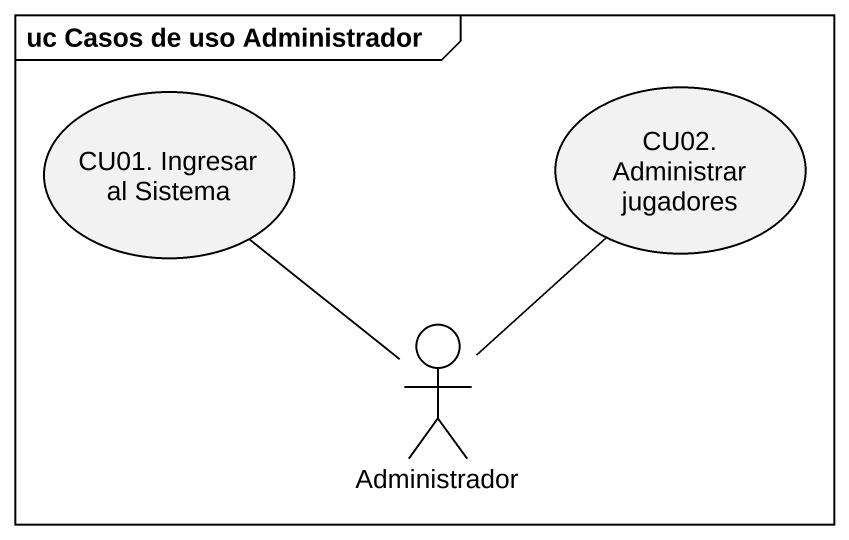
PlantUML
@startuml
mainframe uc Casos de uso Administrador
usecase "CU01. Ingresar al Sistema" as CU01_Ingresar_al_Sistema
usecase "CU02. Administrar jugadores" as CU02_Administrar_jugadores
actor Administrador
CU01_Ingresar_al_Sistema -- Administrador
CU02_Administrar_jugadores -- Administrador
@enduml
